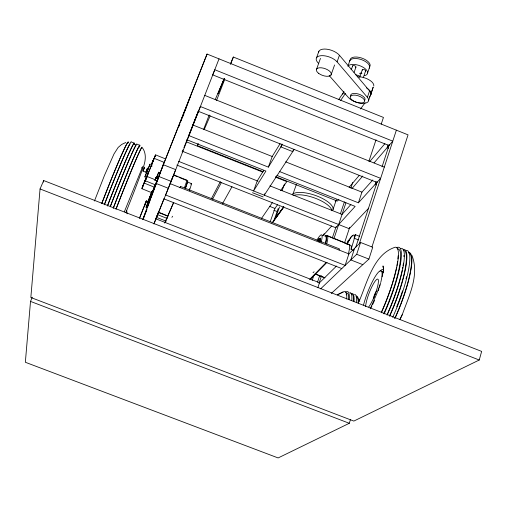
<?xml version="1.0" encoding="UTF-8"?>
<svg xmlns="http://www.w3.org/2000/svg" width="507" height="507" viewBox="0 0 507 507"><rect width="100%" height="100%" fill="white"/><g stroke="black" fill="none" stroke-linecap="round" stroke-linejoin="round"><path stroke-width="0.76" d="M319.955 241.592L320.658 239.83L319.334 241.687M32.264 297.229L30.515 301.405L25.35 362.271L278.128 457.941L349.298 423.288L350.4 419.752M40.053 188.946L30.845 297.495L353.842 421.076L479.242 360.014L481.65 351.402L43.678 180.536L40.053 188.946L479.242 360.014M43.532 182.108L43.678 180.536M353.423 250.319L351.098 249.381L351.275 247.822A19.849 3.714 -68 0 0 350.293 245.211L325.893 235.311M383.172 272.614L383.571 269.882L382.158 276.746M348.835 240.591L348.867 240.388A2.307 0.425 -67.8 0 0 347.891 241.167A2.307 0.425 -67.8 0 0 346.972 244.159L351.18 236.877L353.544 234.925L354.171 235.451L354.361 236.965L354.089 239.374L351.098 249.381M189.326 190.233L189.713 188.737M151.422 193.123L150.547 195.258L151.365 193.205M148.031 202.502L147.169 204.841L148.012 202.787M331.255 293.477L368.912 259.096L372.721 247.251L360.553 242.46L348.41 254.375M371.967 246.909L408.046 134.856L207.065 54.059L162.709 166.182M152.144 191.545L152.442 190.949M142.873 186.006L141.903 188.693L151.923 192.768L152.531 191.038M376.099 181.455L375.129 184.421L376.593 184.998M388.096 144.793L387.152 147.689L388.596 148.266M354.627 248.278L350.812 259.933L362.828 264.648M355.794 247.124L377.126 181.88M382.031 166.879L389.382 144.381M359.349 243.639L396.366 130.16M320.589 288.901L356.694 254.292L360.553 242.46M147.512 168.096L147.055 169.262M148.443 201.716L147.778 203.465L147.962 203.047A17.929 0.368 -68 0 0 149.115 200.392L152.962 190.531L152.271 192.85A17.929 0.368 -68 0 1 149.819 198.744L149.825 198.731M344.487 243.062L349.716 227.25M279.674 171.594L358.411 202.806L361.935 192.14L372.822 179.96M339.063 250.04L339.443 248.893L180.562 186.443L179.985 187.767M368.881 161.346L376.042 139.761M381.226 124.133L383.444 117.434L233.359 57.031L230.59 63.533M165.707 158.983L155.598 154.876L146.308 178.134M321.558 275.688L319.042 283.198L336.54 266.023M333.866 238.879L345.926 202.825M350.838 188.135L352.733 182.463M317.864 287.678L319.511 282.735L155.877 218.84L153.963 223.739M143.849 169.148L144.679 167.069L143.044 171.106L145.832 172.234L147.1 169.148M317.509 282.184L319.771 275.428M332.345 237.891L336.122 226.629M340.393 213.865L344.418 201.856M368.665 100.348L373.165 87.255M369.197 97.173L370.566 95.31L373.101 87.293M333.055 209.41L336.318 199.758M312.185 280.453L313.941 275.244M151.219 165.605L153.919 158.818L151.219 165.605L151.961 165.909M329.151 75.505L348.385 97.483A11.281 5.076 18.4 0 0 363.031 103.365A11.281 5.076 18.4 0 0 367.391 97.344L369.565 90.918L339.424 55.276A11.674 5.539 19.3 0 0 326.825 49.192A11.674 5.539 19.3 0 0 318.535 52.633M367.645 72.894L369.666 66.975M359.672 77.444L362.309 69.77M363.24 77.805L365.617 70.872M354.095 72.406L355.901 67.171M318.339 240.895L319.347 238.455L318.32 241.421M342.814 94.251L343.847 91.26M351.37 69.598L352.663 65.859M379.87 284.814L376.866 293.502L370.243 308.833M156.923 181.075L156.815 181.405L158.399 177.621L156.897 177.013L158.298 177.849M348.132 65.542L349.931 60.384M358.924 301.766C367.131 283.077 373.171 254.381 395.168 247.226A52.221 10.165 -68.8 0 1 381.321 312.762M331.046 74.979L334.588 64.959M367.391 97.344L337.098 61.873L339.424 55.276M292.704 194.878L296.405 184.345M154.774 156.936L155.148 155.972M155.155 155.972L154.889 156.657M273.679 221.217L278.172 208.561M275.333 218.751L279.547 206.869M276.41 217.661L276.923 216.21L283.806 206.704M293.255 150.148L292.729 151.618L280.884 146.91L281.949 143.963M270.225 221.673L274.933 208.434L277.64 204.6M282.088 190.683L284.452 184.035M275.865 177.431L276.366 176.03M316.602 69.123L320.449 58.394M148.538 201.672L146.371 200.816L139.85 217.516M264.793 193.731L264.274 195.17L294.149 149.445M316.539 57.785L318.897 51.226M192.59 125.692L188.731 135.54L268.368 167.114L272.208 156.505L280.054 143.715M160.668 173.014L158.71 172.222L156.897 177.013M153.418 160.237L147.442 175.226M142.708 219.582L163.248 164.718L175.726 169.636L170.194 183.35M143.044 219.423L146.884 209.03M147.429 207.547L150.446 199.384M150.997 197.901L163.248 164.718M144.495 181.937L146.32 177.266M94.454 201.006L104.531 175.27L113.993 153.963L118.163 147.436L121.655 144.457L125.818 142.492M146.745 176.93L148.317 172.881L147.626 174.573M179.047 126.3L179.865 124.101M180.961 121.179L186.411 106.546M183.084 116.109L183.908 113.904M185.011 110.963L190.771 95.525M151.821 191.988L152.132 191.164M207.065 54.059L161.112 170.504M224.367 78.553L218.061 93.706L224.164 78.934M157.208 176.043L158.71 172.222M156.942 180.891L155.326 184.821L145.243 180.745L145.414 180.264L141.903 188.731M124.323 211.825L142.613 166.759L141.668 167.944M156.796 177.247L157.018 176.544M147.943 202.971L147.632 203.776M180.118 187.571L180.562 186.443M263.323 171.765L197.331 145.629L197.895 144.172M203.548 129.577L209.201 114.981M216.546 100.513L224.81 79.143M230.514 64.402L233.359 57.031M146.821 172.076L146.567 172.748L147.239 171.157M144.85 204.898L144.406 206.089L145.528 203.212M145.186 204.118L144.856 204.98L145.084 204.473M152.29 191.481L148.431 200.728L148.583 200.322A17.967 0.368 -68 0 1 150.192 196.152L152.512 190.784M143.405 170.194L143.044 171.106M147.226 168.837L147.467 168.204L147.271 168.635M156.023 218.352L158.317 212.49M155.941 218.675L158.235 212.807M187.146 139.621L186.291 141.808L262.594 172.025M192.844 125.052L194.27 121.407M194.84 119.95L198.262 111.21M172.855 176.753L165.637 194.992L345.121 265.383L348.892 253.899L170.079 183.629M197.502 113.72L198.357 111.521M153.938 223.967L171.151 181.341L219.03 58.869M144.926 214.372L146.377 210.709M143.386 218.492L144.837 214.829M145.991 211.901L146.859 209.702M146.358 177.063L143.101 185.378M143.215 185.163L143.487 184.459L142.169 187.729L142.987 185.663M139.412 218.365L146.371 200.816M145.427 203.63L146.206 201.653L145.414 203.541M155.719 178.673L154.946 180.644L155.864 178.426M155.985 178.134L156.758 176.163L155.953 178.09M160.592 171.924L155.807 184.016L156.283 182.919M147.429 177.101L146.688 176.804L143.956 183.471L146.396 177.304M147.296 204.416L151.783 193.344M146.751 172.101L144.831 177.038L150.085 164.053L148.101 168.761M147.005 171.613L147.448 170.504M147.702 170.016L148.348 168.343L148.082 168.964M147.898 173.502L148.253 172.627M146.067 178.654L145.686 179.643L145.965 178.99M146.656 170.257L146.891 169.687M147.746 173.686L148.253 172.424M145.065 204.359L145.294 203.782M155.82 178.356L155.415 179.491L155.75 178.718M155.883 178.445L156.118 177.862M147.41 204.137L146.301 206.786M198.402 111.198L192.863 124.988L272.208 156.505M182.133 151.98L182.995 149.831M183.927 147.689L200.392 106.514L380.643 178.35L358.411 202.806M147.087 171.271L147.429 170.428M147.486 170.669L147.835 169.813M142.93 185.771L143.158 185.201M146.022 178.882L146.257 178.306M155.706 219.271L163.983 198.744M125.863 212.465C131.643 198.053 137.315 183.591 142.6 168.989C145.484 162.177 147.081 153.57 142.036 147.347A53.058 1.54 -68.5 0 0 116.014 209.068M151.143 165.143L151.587 164.059M402.317 314.511L399.991 319.372L402.317 314.511C408.896 296.063 419.758 275.016 411.906 255.344M143.639 169.674L143.278 170.561L143.494 170.016M151.232 164.952L153.298 160.168M154.749 156.923L155.598 154.876M146.079 178.711L145.243 180.745M145.084 204.543L145.756 202.762L145.528 203.282M155.833 178.382L156.055 177.78M154.318 185.841L154.591 185.175M147.271 204.055L151.34 193.966L148.05 201.735A17.929 0.368 -68 0 0 147.81 202.382M156.245 182.869L156.72 181.772L156.023 183.433L168.343 188.281M146.212 171.36L146.428 170.827M146.738 176.943L144.533 182.222M144.273 168.026L144.444 167.621L144.222 168.159M154.863 156.644L155.053 156.188L151.77 163.603M147.379 203.953L147.784 202.984M154.153 187.438L155.636 184.13M146.067 171.689L145.858 172.184M319.144 240.971L320.329 238.189L319.258 241.091M152.176 191.285L151.846 192.058M215.19 99.67L224.119 78.712M197.331 145.629L198.269 143.449M204.207 129.64L210.145 115.837M164.724 223.093L173.508 202.768M164.946 222.687L173.711 202.413M146.675 176.842L146.403 177.456M146.656 176.404L147.264 175.023M354.26 236.135L354.368 235.901A2.351 0.437 -67.8 0 1 355.42 234.956A2.351 0.437 -67.8 0 1 354.266 238.195L358.424 239.988M346.997 244.19L348.227 241.681M319.651 241.82L320.658 239.83M151.923 192.768L154.274 187.146L144.235 183.09M318.016 240.768L319.106 238.67M318.257 240.552L319.347 238.455M211.318 198.839L220.368 181.588M212.579 199.162L221.318 182.615M222.408 203.858L231.953 186.804M318.757 240.812L320.316 238.182M318.865 240.933L320.43 238.303M348.696 240.831L350.293 238.189M263.697 170.377L257.264 180.866L253.589 190.955L265.915 171.062L187.02 139.812M268.368 167.114L282.247 144.704M343.917 91.824L339.139 98.865A20.514 9.113 19.3 0 1 339.05 99.689M340.482 100.671L345.394 93.484M261.536 218.409L272.62 202.268M280.599 190.651L286.81 181.614L275.802 177.254M319.74 241.509L320.627 240.267M271.974 223.004L283.762 206.71M272.557 222.674L283.609 207.42M360.509 108.973L365.084 102.763M369.565 161.752L384.902 143.671M338.904 199.295L337.377 201.089L275.789 176.702M349.082 187.337L359.26 175.378M350.825 237.403L352.523 235.413M351.947 188.585L362.759 176.024M374.077 162.874L392.779 141.149L214.778 69.738L212.718 74.871L389.008 145.528M322.706 235.451L324.265 233.702M322.902 235.825L331.743 225.932M350.869 204.53L342.054 214.391L269.92 185.873M368.703 208.181L349.234 228.701L178.394 161.283M309.783 279.275L326.286 262.373M309.98 279.763L327.015 262.353M339.728 293.642L337.396 294.814L343.22 291.918L340.704 293.185M30.515 301.405L349.298 423.288M164.053 198.909L341.8 268.571M157.709 214.74L167.272 218.473M156.657 217.433L166.207 221.166M176.867 165.086L335.748 227.738L355.141 206.406L277.12 175.504M269.439 206.273L274.933 208.434M158.621 176.417L171.151 181.341M356.694 254.292L368.912 259.096M182.324 151.244L258.139 181.214M134.361 143.177L131.389 142.004A54.173 2.098 -68.5 0 0 104.277 204.815M139.881 145.351L136.909 144.178A54.154 1.832 -68.5 0 0 110.361 206.336M135.876 144.932L133.968 144.178A53.07 1.914 -68.5 0 0 107.826 205.037M252.492 192.723L263.127 196.919M285.682 161.853L361.935 192.14M204.746 95.386L384.312 167.101M198.452 111.337L376.948 182.419M315.633 274.014L325.006 277.779M315.145 274.034L324.543 277.811M146.124 207.205L147.569 207.781M158.38 212.129L167.754 215.893M158.672 212.534L168.001 216.286M370.566 95.31L370.471 95.208A11.262 5.133 18.3 0 0 366.561 87.965M327.224 235.597L348.873 244.38M151.257 165.783L151.999 166.081M173.863 174.902L186.753 180.137M174.002 175.333L177.577 176.785M179.003 177.361L187.577 180.841A20.071 0.887 -68 0 1 185.353 188.534M187.235 181.899L191.38 183.578M146.986 176.442L155.636 179.934M355.363 234.652L359.571 236.363M154.217 158.342L164.344 162.455M318.751 63.629L317.712 62.437A11.699 5.488 19.4 0 1 321.78 55.65A11.699 5.488 19.4 0 1 337.098 61.873M358.969 299.048L359.786 301.196M383.463 268.742L383 265.934L383.59 269.572M126.706 210.506L127.092 213.808M276.626 211.261A11.338 3.974 19.5 0 1 273.85 210.31M349.538 61.62A10.482 4.981 18.5 0 1 361.18 59.534A10.482 4.981 18.5 0 1 369.235 68.204M350.052 60.156A10.476 4.994 18.5 0 1 361.694 58.051A10.476 4.994 18.5 0 1 369.736 66.734M369.565 90.918A11.255 5.127 18.3 0 1 370.37 95.202M350.762 96.235A7.516 3.384 18.4 0 1 354.704 93.408A7.516 3.384 18.4 0 1 363.329 96.526L364.356 97.566A7.516 3.384 18.4 0 1 364.634 100.342M347.872 66.278A10.501 4.943 18.5 0 1 362.816 67.101A10.501 4.943 18.5 0 1 364.476 75.67M359.267 75.663A10.501 4.943 18.5 0 1 355.363 74.618M357.213 76.76A11.23 5.19 18.3 0 1 368.678 79.599A11.23 5.19 18.3 0 1 373.798 86.038M293.781 195.334A21.94 7.903 18.9 0 1 316.602 198.738A21.94 7.903 18.9 0 1 331.908 210.722M350.983 69.199A1.743 0.818 18.7 0 1 351.383 69.206M352.599 66.068A1.755 0.83 18.6 0 1 354.754 65.809A1.755 0.83 18.6 0 1 355.724 67.336M359.818 73.813A1.743 0.818 18.4 0 1 360.293 73.116A1.743 0.818 18.4 0 1 361.928 73.331M362.29 70.207A1.755 0.83 18.3 0 1 364.197 69.636A1.755 0.83 18.3 0 1 365.363 71.234M336.109 200.43A21.845 8.08 18.9 0 1 335.228 201.609M292.691 194.054A21.909 7.935 18.9 0 1 318.44 196.608A21.909 7.935 18.9 0 1 332.491 210.684M113.194 208.295A54.148 1.692 -68.5 0 1 132.828 159.534A54.148 1.692 -68.5 0 1 139.564 146.865M113.378 207.997A52.278 1.635 -68.5 0 1 139.203 147.074M116.052 209.042A52.265 1.515 -68.5 0 1 141.751 148.076M110.222 206.805A53.064 1.794 -68.5 0 1 130.907 155.807M131.269 154.99A53.064 1.794 -68.5 0 1 135.933 145.376M107.402 206.032A54.16 1.958 -68.5 0 1 134.228 144.058M101.799 203.484A52.31 2.142 -68.5 0 1 128.157 142.714M104.474 204.524A52.303 2.028 -68.5 0 1 115.723 176.005M116.002 175.314A52.303 2.028 -68.5 0 1 130.071 143.893M101.755 203.51A53.102 2.174 -68.5 0 1 128.341 142.86M158.399 177.621A20.115 0.412 -68 0 1 149.971 198.535A20.115 0.412 -68 0 1 146.111 206.957M147.556 202.857A20.115 0.412 -68 0 1 151.625 192.407M186.303 180.657A20.274 0.875 -68 0 1 184.352 187.945M172.557 216.223A20.274 0.875 -68 0 1 171.93 217.332M147.258 203.922A17.929 0.368 -68 0 1 147.6 202.958M187.286 182.209A18.816 0.83 -68 0 1 185.53 187.812M190.879 184.199A18.81 0.9 -68 0 1 189.409 190.404M350.768 293.692A46.422 8.112 -69.2 0 1 353.943 301.507M354.513 294.383A46.416 8.213 -69.2 0 1 356.51 302.508M356.104 296.709A44.812 8.017 -69.2 0 1 358.17 302.755M351.674 294.269A45.491 7.947 -69.2 0 1 353.62 301.576M356.339 296.082A45.484 8.137 -69.2 0 1 358.386 303.427M345.425 292.305A46.435 7.928 -69.2 0 1 349.177 299.643M349.849 292.564A46.429 8.03 -69.2 0 1 351.744 300.645M346.129 293.8A44.844 7.567 -69.2 0 1 346.376 294.954M346.775 293.065A44.838 7.649 -69.2 0 1 348.67 299.048M343.683 291.893A45.516 7.681 -69.2 0 1 346.655 298.991M408.312 252.416A52.177 10.761 -68.8 0 1 395.086 318.13M403.344 249.324A53.254 10.736 -68.8 0 1 389.674 316.146M406.215 250.458A53.241 10.869 -68.8 0 1 392.691 317.319M408.769 253.17A51.397 10.603 -68.8 0 1 394.68 318.586M403.692 250.35A52.183 10.514 -68.8 0 1 389.496 315.943M403.908 255.37A52.189 10.406 -68.8 0 1 403.933 256.675M403.426 263.114A52.189 10.406 -68.8 0 1 403.014 265.82M402.754 267.259A52.189 10.406 -68.8 0 1 402.469 268.748M402.159 270.282A52.189 10.406 -68.8 0 1 398.325 284.871M398.077 285.663A52.189 10.406 -68.8 0 1 388.235 311.976M387.912 312.718A52.189 10.406 -68.8 0 1 387.247 314.201M381.936 271.232A24.818 4.747 -68.8 0 1 382.969 271.993M396.335 247.809A53.273 10.489 -68.8 0 1 384.072 313.96M400.879 248.354A53.26 10.622 -68.8 0 1 387.088 315.139M397.361 248.918A51.435 10.121 -68.8 0 1 383.837 313.503M398.128 255.826A51.441 10.013 -68.8 0 1 397.913 258.893M397.602 261.466A51.441 10.013 -68.8 0 1 396.918 265.548M396.632 267.012A51.441 10.013 -68.8 0 1 395.79 270.852M395.599 271.644A51.441 10.013 -68.8 0 1 392.253 283.66M392.038 284.357A51.441 10.013 -68.8 0 1 381.581 311.773M406.538 276.702A51.41 10.489 -68.8 0 1 406.006 278.863M402.526 290.86A51.41 10.489 -68.8 0 1 399.25 300.296M398.984 301.019A51.41 10.489 -68.8 0 1 396.728 306.824M380.016 271.188A26.694 5.108 -68.8 0 1 383.704 270.294M365.655 306.545A15.837 3.01 -68.8 0 1 373.272 284.11A15.837 3.01 -68.8 0 1 377.994 284.693A15.837 3.01 -68.8 0 1 368.735 306.925M374.407 297.197A2.243 0.431 -68.8 0 1 374.407 296.639M374.502 296.202A2.243 0.431 -68.8 0 1 374.831 295.15M375.053 294.611A2.243 0.431 -68.8 0 1 375.928 293.154M363.525 305.018A24.818 4.721 -68.8 0 1 377.17 273.691A24.818 4.721 -68.8 0 1 380.763 282.405M380.599 283.077A24.818 4.721 -68.8 0 1 379.375 287.374M378.938 288.775A24.818 4.721 -68.8 0 1 378.26 290.809M374.553 300.353A24.818 4.721 -68.8 0 1 372.575 304.669M371.91 306.006A24.818 4.721 -68.8 0 1 371.149 307.476M373.469 298.775A4.487 0.868 -68.8 0 1 374.597 294.573A4.487 0.868 -68.8 0 1 376.568 291.126M324.746 235.913A19.893 3.289 -68 0 1 325.659 243.36M351.478 246.072A19.849 3.72 -68 0 1 351.687 247.226M326.178 235.875A20.09 3.34 -68 0 1 326.673 244.063M314.093 271.727A20.09 3.34 -68 0 1 313.041 272.658M348.062 244.444A20.046 3.72 -68 0 1 348.328 254.007M325.101 236.528A18.651 3.086 -68 0 1 325.469 242.98M316.938 240.147A18.658 3.023 -68 0 1 321.134 242.238M156.302 177.285L156.093 177.862L156.302 177.285M153.596 188.978L153.152 190.683A17.929 0.368 -68 0 0 155.364 185.194L155.63 184.377L153.596 188.978M154.286 158.095L154.66 157.227L154.286 158.095M318.567 73.287L317.376 72.19A7.827 3.606 19.4 0 1 319.283 67.811A7.827 3.606 19.4 0 1 329.144 70.809L330.336 71.912A7.827 3.606 19.4 0 1 328.384 76.259A7.827 3.606 19.4 0 1 318.567 73.287M352.162 100.126A7.523 3.378 18.4 0 0 364.33 101.882A7.523 3.378 18.4 0 0 355.762 95.221A7.523 3.378 18.4 0 0 352.162 100.126"/></g></svg>
